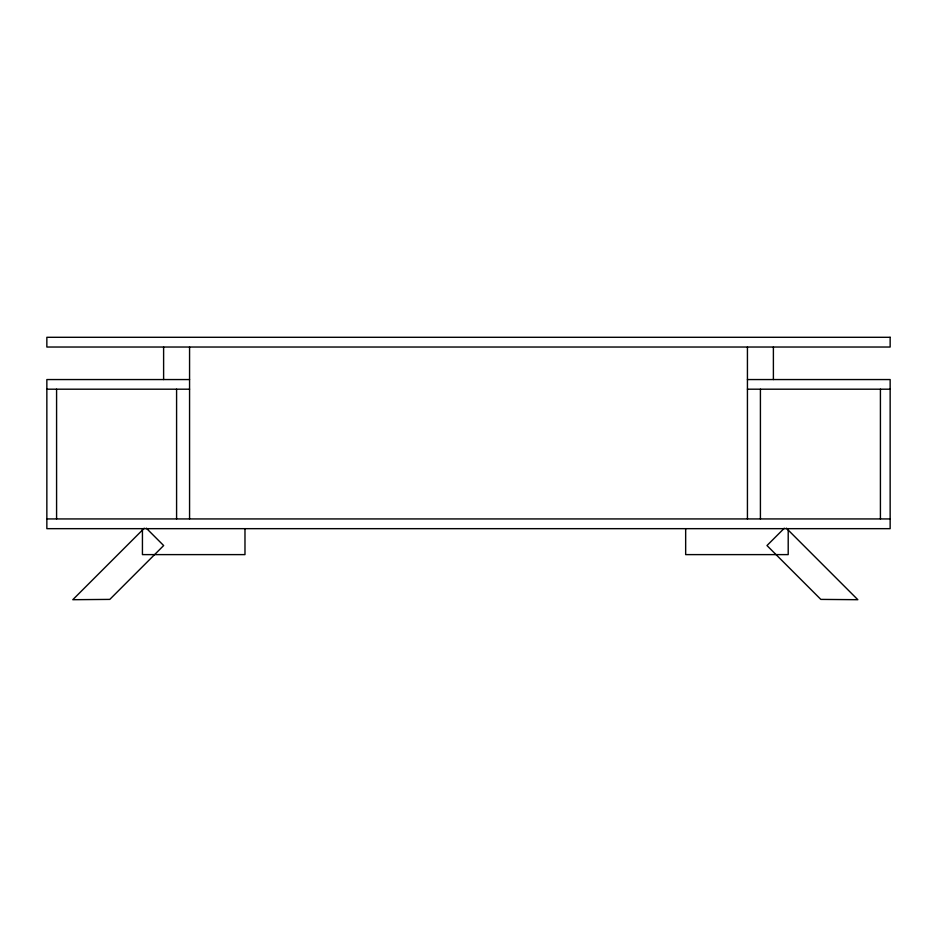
<?xml version="1.0" encoding="UTF-8"?>
<svg xmlns="http://www.w3.org/2000/svg" width="937" height="937" viewBox="0 0 937 937"><rect width="100%" height="100%" fill="white"/><g stroke="black" fill="none" stroke-linecap="round" stroke-linejoin="round"><path stroke-width="1.41" d="M144.286 528.21L72.793 599.703L109.805 599.399L163.659 545.545L146.324 528.21M784.316 528.21L766.981 545.545L820.835 599.399L857.835 599.703L786.354 528.21M189.567 379.555L46.85 379.555L46.85 528.667L890.15 528.667L890.15 379.555L747.433 379.555M46.85 389.195L189.567 389.195M747.433 389.195L890.15 389.195M46.85 518.934L890.15 518.934M880.417 389.195L880.417 518.934M788.204 528.667L788.204 554.61L685.661 554.61L685.661 528.667M773.388 347.03L773.388 379.555M760.411 389.195L760.411 518.934M747.433 347.03L747.433 518.934M244.979 528.667L244.979 554.61L142.436 554.61L142.436 528.667M189.567 347.03L189.567 518.934M176.589 389.195L176.589 518.934M163.612 347.03L163.612 379.555M56.583 389.195L56.583 518.934M890.15 337.297L46.85 337.297L46.85 347.03L890.15 347.03L890.15 337.297"/></g></svg>
